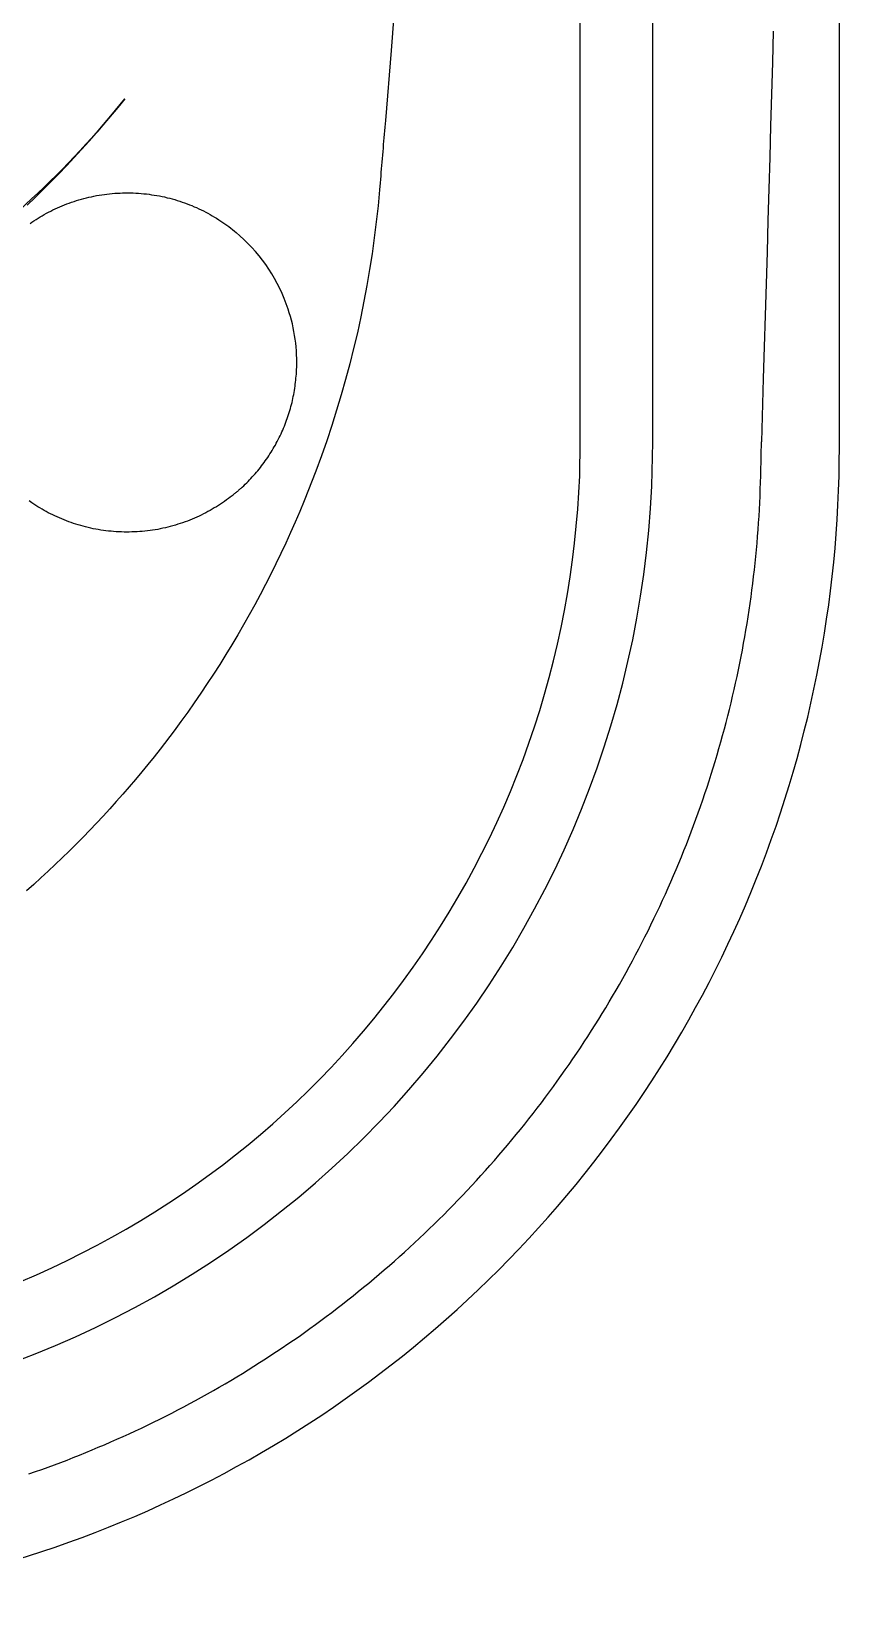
# Model space of a CAD drawing. Extents: x 941 to 1034, y 781 to 934.
# Drawn here: x 1026.15 to 1034.49, y 801.57 to 817.86 of the extents above; entities that cross this region are included whole.
import ezdxf

# ---------------------------------------------------------------- set-up
doc = ezdxf.new("R2010")
doc.units = 0
doc.header["$MEASUREMENT"] = 0
doc.layers.add('1', color=4, linetype='Continuous')

# ---------------------------------------------------------------- blocks, each defined once
blk = doc.blocks.new('ENVOY')
at = {"layer": '1', "color": 3, "linetype": 'Continuous'}
blk.add_line((91.184, 12.055), (91.184, 77.052), dxfattribs=at)
at = {"layer": '1', "color": 4}
blk.add_lwpolyline([(93.109, 77.107, 0.414214), (81.109, 89.107), (12, 89.107, 0.414214), (0, 77.107), (0, 12, 0.414214), (12, 0), (81.109, 0, 0.414214), (93.109, 12)], format="xyb", close=True, dxfattribs=at)
at = {"layer": '1', "color": 3, "linetype": 'Continuous'}
for points in [[(90.434, 12.054), (90.434, 13.147), (90.434, 14.239), (90.434, 15.332), (90.434, 16.425), (90.434, 17.517), (90.434, 18.61), (90.434, 19.703), (90.434, 20.796), (90.434, 21.888), (90.434, 22.981), (90.434, 24.074), (90.434, 25.167), (90.434, 26.259), (90.434, 27.352), (90.434, 28.445), (90.434, 29.538), (90.434, 30.63), (90.434, 31.723), (90.434, 32.816), (90.434, 33.909)], [(92.426, 16.295), (92.417, 15.969), (92.408, 15.643), (92.399, 15.317), (92.39, 14.991), (92.381, 14.666), (92.372, 14.34), (92.362, 14.014), (92.353, 13.688), (92.343, 13.362), (92.334, 13.036), (92.324, 12.71), (92.304, 12.058)], [(84.727, 14.5), (84.81, 14.579), (84.891, 14.659), (84.972, 14.74), (85.052, 14.822), (85.132, 14.905), (85.21, 14.989), (85.288, 15.073), (85.365, 15.158), (85.441, 15.244), (85.516, 15.331), (85.59, 15.419), (85.736, 15.596)], [(85.736, 15.596), (85.68, 15.528), (85.624, 15.46), (85.567, 15.392), (85.509, 15.325), (85.451, 15.258), (85.393, 15.192), (85.333, 15.127), (85.273, 15.062), (85.213, 14.998), (85.152, 14.934), (85.09, 14.871), (85.028, 14.808), (84.965, 14.746), (84.902, 14.685), (84.838, 14.624), (84.773, 14.564), (84.709, 14.504), (84.643, 14.445), (84.511, 14.328)], [(84.756, 14.31), (84.776, 14.324), (84.797, 14.338), (84.818, 14.351), (84.839, 14.364), (84.86, 14.377), (84.881, 14.39), (84.903, 14.402), (84.925, 14.415), (84.948, 14.427), (84.97, 14.438), (84.993, 14.45), (85.017, 14.461), (85.04, 14.471), (85.064, 14.482), (85.087, 14.492), (85.112, 14.502), (85.136, 14.511), (85.16, 14.52), (85.185, 14.529), (85.21, 14.538), (85.235, 14.546), (85.261, 14.553), (85.286, 14.561), (85.312, 14.568), (85.338, 14.574), (85.364, 14.581), (85.39, 14.586), (85.416, 14.592), (85.443, 14.597), (85.469, 14.602), (85.496, 14.606), (85.523, 14.61), (85.549, 14.613), (85.576, 14.616), (85.603, 14.619), (85.631, 14.621), (85.658, 14.623), (85.685, 14.624), (85.712, 14.625), (85.739, 14.626), (85.767, 14.626), (85.794, 14.625), (85.821, 14.625), (85.849, 14.624), (85.876, 14.622), (85.903, 14.62), (85.93, 14.617), (85.957, 14.614), (85.984, 14.611), (86.011, 14.607), (86.038, 14.603), (86.065, 14.599), (86.092, 14.594), (86.119, 14.588), (86.145, 14.583), (86.171, 14.576), (86.198, 14.57), (86.224, 14.563), (86.25, 14.556), (86.275, 14.548), (86.301, 14.54), (86.326, 14.531), (86.352, 14.522), (86.377, 14.513), (86.402, 14.503), (86.426, 14.494), (86.451, 14.483), (86.475, 14.473), (86.499, 14.462), (86.522, 14.45), (86.546, 14.439), (86.569, 14.427), (86.592, 14.415), (86.615, 14.402), (86.637, 14.389), (86.66, 14.376), (86.681, 14.363), (86.703, 14.349), (86.724, 14.335), (86.745, 14.321), (86.766, 14.307), (86.787, 14.292), (86.807, 14.277), (86.827, 14.262), (86.846, 14.247), (86.865, 14.231), (86.884, 14.216), (86.921, 14.184)], [(84.776, 11.428), (84.746, 11.449)], [(86.931, 11.576), (86.946, 11.59), (86.961, 11.604), (86.977, 11.619), (86.992, 11.634), (87.006, 11.649), (87.021, 11.664), (87.036, 11.679), (87.05, 11.695), (87.064, 11.71), (87.078, 11.726), (87.092, 11.743), (87.106, 11.759), (87.12, 11.775), (87.133, 11.792), (87.146, 11.809), (87.159, 11.826), (87.172, 11.843), (87.184, 11.861), (87.197, 11.878), (87.209, 11.896), (87.221, 11.914), (87.232, 11.932), (87.244, 11.95), (87.255, 11.969), (87.266, 11.987), (87.277, 12.006), (87.288, 12.024), (87.298, 12.043), (87.308, 12.062), (87.318, 12.082), (87.328, 12.101), (87.337, 12.12), (87.347, 12.14), (87.355, 12.159), (87.364, 12.179), (87.373, 12.199), (87.381, 12.219), (87.389, 12.239), (87.397, 12.259), (87.404, 12.279), (87.411, 12.299), (87.418, 12.32), (87.425, 12.34), (87.431, 12.361), (87.437, 12.381), (87.443, 12.402), (87.449, 12.422), (87.454, 12.443), (87.46, 12.464), (87.464, 12.484), (87.469, 12.505), (87.473, 12.526), (87.478, 12.546), (87.481, 12.567), (87.485, 12.588), (87.488, 12.609), (87.491, 12.63), (87.494, 12.65), (87.497, 12.671), (87.499, 12.692), (87.501, 12.713), (87.503, 12.733), (87.505, 12.754), (87.507, 12.795)], [(84.745, 1.409), (84.811, 1.432), (84.877, 1.455), (84.942, 1.479), (85.008, 1.503), (85.073, 1.528), (85.138, 1.552), (85.203, 1.578), (85.268, 1.603), (85.332, 1.63), (85.397, 1.656), (85.461, 1.683), (85.525, 1.71), (85.589, 1.738), (85.653, 1.766), (85.717, 1.795), (85.78, 1.823), (85.843, 1.853), (85.906, 1.882), (85.969, 1.912), (86.032, 1.943), (86.095, 1.974), (86.157, 2.005), (86.219, 2.037), (86.281, 2.069), (86.343, 2.101), (86.404, 2.134), (86.465, 2.167), (86.527, 2.201), (86.587, 2.235), (86.648, 2.269), (86.709, 2.304), (86.769, 2.339), (86.829, 2.374), (86.889, 2.41), (86.948, 2.446), (87.008, 2.483), (87.067, 2.52), (87.126, 2.557), (87.185, 2.595), (87.243, 2.633), (87.301, 2.671), (87.359, 2.71), (87.417, 2.749), (87.474, 2.789), (87.532, 2.828), (87.589, 2.869), (87.645, 2.909), (87.702, 2.95), (87.758, 2.991), (87.814, 3.033), (87.87, 3.075), (87.925, 3.117), (87.98, 3.16), (88.035, 3.203), (88.09, 3.246), (88.144, 3.29), (88.198, 3.334), (88.252, 3.378), (88.306, 3.423), (88.359, 3.468), (88.412, 3.513), (88.465, 3.559), (88.517, 3.605), (88.569, 3.651), (88.621, 3.698), (88.673, 3.745), (88.724, 3.792), (88.775, 3.84), (88.826, 3.888), (88.876, 3.936), (88.926, 3.984), (88.976, 4.033), (89.025, 4.082), (89.074, 4.132), (89.123, 4.181), (89.172, 4.232), (89.22, 4.282), (89.268, 4.333), (89.316, 4.384), (89.363, 4.435), (89.41, 4.486), (89.456, 4.538), (89.503, 4.59), (89.549, 4.643), (89.594, 4.696), (89.64, 4.749), (89.685, 4.802), (89.729, 4.855), (89.774, 4.909), (89.818, 4.963), (89.861, 5.018), (89.905, 5.072), (89.948, 5.127), (89.99, 5.182), (90.033, 5.238), (90.075, 5.294), (90.116, 5.35), (90.158, 5.406), (90.198, 5.462), (90.239, 5.519), (90.279, 5.576), (90.319, 5.633), (90.359, 5.691), (90.398, 5.748), (90.436, 5.806), (90.475, 5.865), (90.513, 5.923), (90.551, 5.982), (90.588, 6.041), (90.625, 6.1), (90.661, 6.159), (90.698, 6.219), (90.733, 6.279), (90.769, 6.339), (90.804, 6.399), (90.839, 6.459), (90.873, 6.52), (90.907, 6.581), (90.94, 6.642), (90.974, 6.703), (91.006, 6.765), (91.039, 6.826), (91.071, 6.888), (91.102, 6.95), (91.134, 7.013), (91.164, 7.075), (91.195, 7.138), (91.225, 7.201), (91.255, 7.264), (91.284, 7.327), (91.313, 7.391), (91.341, 7.454), (91.37, 7.518), (91.397, 7.582), (91.425, 7.646), (91.451, 7.71), (91.478, 7.775), (91.504, 7.839), (91.53, 7.904), (91.555, 7.969), (91.58, 8.034), (91.604, 8.099), (91.628, 8.165), (91.652, 8.23), (91.675, 8.296), (91.698, 8.362), (91.721, 8.428), (91.743, 8.494), (91.764, 8.56), (91.785, 8.627), (91.806, 8.693), (91.827, 8.76), (91.847, 8.827), (91.866, 8.894), (91.885, 8.961), (91.904, 9.028), (91.922, 9.095), (91.94, 9.162), (91.957, 9.23), (91.974, 9.297), (91.991, 9.365), (92.007, 9.433), (92.023, 9.5), (92.038, 9.568), (92.053, 9.636), (92.067, 9.705), (92.081, 9.773), (92.095, 9.841), (92.108, 9.909), (92.121, 9.978), (92.133, 10.046), (92.145, 10.115), (92.156, 10.184), (92.167, 10.252), (92.178, 10.321), (92.188, 10.39), (92.197, 10.459), (92.207, 10.528), (92.215, 10.597), (92.224, 10.666), (92.232, 10.735), (92.239, 10.804), (92.246, 10.873), (92.253, 10.943), (92.259, 11.012), (92.265, 11.081), (92.27, 11.151), (92.275, 11.22), (92.28, 11.29), (92.284, 11.359), (92.287, 11.428), (92.29, 11.498), (92.293, 11.567), (92.295, 11.637), (92.297, 11.707), (92.298, 11.778), (92.3, 11.848), (92.301, 11.919), (92.304, 12.058)], [(84.595, 2.564), (84.808, 2.646), (85.018, 2.733), (85.227, 2.824), (85.433, 2.92), (85.638, 3.021), (85.839, 3.126), (86.039, 3.236), (86.235, 3.35), (86.429, 3.468), (86.62, 3.591), (86.807, 3.717), (86.992, 3.848), (87.174, 3.983), (87.353, 4.122), (87.529, 4.265), (87.701, 4.411), (87.87, 4.562), (88.036, 4.716), (88.199, 4.874), (88.358, 5.036), (88.513, 5.201), (88.665, 5.37), (88.813, 5.542), (88.957, 5.718), (89.097, 5.898), (89.234, 6.08), (89.367, 6.266), (89.495, 6.455), (89.619, 6.647), (89.739, 6.841), (89.854, 7.038), (89.964, 7.237), (90.07, 7.438), (90.172, 7.642), (90.269, 7.848), (90.361, 8.057), (90.449, 8.267), (90.531, 8.479), (90.609, 8.693), (90.683, 8.909), (90.751, 9.127), (90.815, 9.347), (90.873, 9.568), (90.927, 9.79), (90.976, 10.013), (91.019, 10.237), (91.058, 10.463), (91.091, 10.688), (91.119, 10.915), (91.142, 11.142), (91.161, 11.37), (91.173, 11.598), (91.184, 12.055)], [(84.66, 3.395), (84.822, 3.464), (84.981, 3.536), (85.139, 3.611), (85.295, 3.688), (85.448, 3.768), (85.6, 3.85), (85.75, 3.935), (85.898, 4.023), (86.043, 4.112), (86.187, 4.204), (86.329, 4.299), (86.468, 4.395), (86.606, 4.494), (86.741, 4.595), (86.875, 4.699), (87.006, 4.804), (87.135, 4.912), (87.262, 5.022), (87.386, 5.134), (87.509, 5.248), (87.629, 5.364), (87.747, 5.482), (87.863, 5.602), (87.977, 5.724), (88.088, 5.848), (88.197, 5.975), (88.304, 6.103), (88.409, 6.233), (88.511, 6.365), (88.612, 6.5), (88.71, 6.637), (88.807, 6.775), (88.901, 6.917), (88.993, 7.06), (89.082, 7.206), (89.17, 7.354), (89.256, 7.504), (89.339, 7.657), (89.419, 7.812), (89.497, 7.969), (89.572, 8.128), (89.645, 8.289), (89.714, 8.451), (89.781, 8.615), (89.844, 8.78), (89.905, 8.947), (89.962, 9.115), (90.016, 9.284), (90.066, 9.454), (90.114, 9.625), (90.158, 9.797), (90.199, 9.969), (90.236, 10.142), (90.271, 10.316), (90.302, 10.49), (90.33, 10.664), (90.355, 10.838), (90.376, 11.013), (90.394, 11.187), (90.409, 11.361), (90.421, 11.534), (90.429, 11.707), (90.434, 12.054)], [(86.931, 11.576), (86.926, 11.572), (86.922, 11.568), (86.918, 11.564), (86.913, 11.561), (86.909, 11.557), (86.904, 11.553), (86.9, 11.549), (86.896, 11.545), (86.891, 11.542), (86.887, 11.538), (86.882, 11.534), (86.878, 11.53), (86.873, 11.527), (86.869, 11.523), (86.864, 11.519), (86.86, 11.516), (86.855, 11.512), (86.851, 11.508), (86.842, 11.501)], [(86.842, 11.501), (86.822, 11.486), (86.803, 11.471), (86.783, 11.457), (86.763, 11.443), (86.743, 11.428), (86.722, 11.415), (86.701, 11.401), (86.68, 11.388), (86.658, 11.375), (86.636, 11.362), (86.614, 11.349), (86.592, 11.337), (86.569, 11.325), (86.547, 11.313), (86.524, 11.302), (86.5, 11.291), (86.477, 11.28), (86.453, 11.269), (86.429, 11.259), (86.405, 11.249), (86.38, 11.24), (86.356, 11.231), (86.331, 11.222), (86.306, 11.214), (86.281, 11.206), (86.256, 11.198), (86.23, 11.19), (86.204, 11.183), (86.179, 11.177), (86.153, 11.171), (86.127, 11.165), (86.1, 11.159), (86.074, 11.154), (86.048, 11.15), (86.021, 11.146), (85.995, 11.142), (85.968, 11.138), (85.941, 11.135), (85.915, 11.133), (85.888, 11.131), (85.861, 11.129), (85.834, 11.127), (85.807, 11.127), (85.78, 11.126), (85.753, 11.126), (85.726, 11.126), (85.7, 11.127), (85.673, 11.128), (85.646, 11.129), (85.619, 11.131), (85.592, 11.134), (85.566, 11.136), (85.539, 11.14), (85.513, 11.143), (85.486, 11.147), (85.46, 11.152), (85.434, 11.156), (85.408, 11.161), (85.382, 11.167), (85.356, 11.173), (85.33, 11.179), (85.305, 11.186), (85.279, 11.193), (85.254, 11.2), (85.229, 11.208), (85.204, 11.216), (85.18, 11.224), (85.155, 11.233), (85.131, 11.242), (85.107, 11.252), (85.083, 11.261), (85.06, 11.272), (85.036, 11.282), (85.013, 11.293), (84.99, 11.304), (84.968, 11.315), (84.945, 11.326), (84.923, 11.338), (84.901, 11.35), (84.88, 11.363), (84.858, 11.375), (84.837, 11.388), (84.816, 11.401), (84.776, 11.428)]]:
    blk.add_lwpolyline(points, dxfattribs=at)
at = {"layer": '1', "color": 2, "linetype": 'Continuous'}
for points in [[(88.949, 22.605), (88.926, 22.243), (88.903, 21.882), (88.88, 21.52), (88.856, 21.158), (88.832, 20.796), (88.807, 20.434), (88.782, 20.073), (88.757, 19.711), (88.731, 19.349), (88.705, 18.988), (88.678, 18.626), (88.651, 18.264), (88.624, 17.903), (88.597, 17.541), (88.569, 17.18), (88.54, 16.818), (88.511, 16.457), (88.482, 16.096), (88.423, 15.373)], [(88.423, 15.373), (88.42, 15.337), (88.417, 15.302), (88.414, 15.266), (88.411, 15.23), (88.408, 15.194), (88.405, 15.158), (88.402, 15.123), (88.399, 15.087), (88.396, 15.051), (88.393, 15.015), (88.39, 14.98), (88.387, 14.944), (88.384, 14.908), (88.381, 14.872), (88.378, 14.837), (88.375, 14.801), (88.372, 14.765), (88.369, 14.729), (88.363, 14.658)], [(88.363, 14.658), (88.348, 14.492), (88.33, 14.327), (88.309, 14.162), (88.286, 13.998), (88.261, 13.834), (88.233, 13.67), (88.202, 13.507), (88.169, 13.345), (88.134, 13.183), (88.096, 13.021), (88.056, 12.86), (88.013, 12.7), (87.968, 12.541), (87.92, 12.382), (87.87, 12.224), (87.818, 12.067), (87.763, 11.911), (87.706, 11.755), (87.585, 11.447)], [(87.585, 11.447), (87.54, 11.337), (87.493, 11.228), (87.445, 11.12), (87.396, 11.012), (87.345, 10.904), (87.294, 10.797), (87.241, 10.691), (87.187, 10.585), (87.132, 10.48), (87.076, 10.376), (87.019, 10.272), (86.96, 10.168), (86.9, 10.066), (86.84, 9.963), (86.778, 9.862), (86.715, 9.761), (86.651, 9.661), (86.585, 9.562), (86.519, 9.463), (86.451, 9.365), (86.383, 9.268), (86.313, 9.171), (86.242, 9.075), (86.098, 8.886)], [(86.098, 8.886), (86.036, 8.807), (85.972, 8.729), (85.909, 8.651), (85.844, 8.574), (85.779, 8.497), (85.713, 8.421), (85.646, 8.345), (85.579, 8.271), (85.511, 8.196), (85.442, 8.123), (85.373, 8.05), (85.303, 7.977), (85.232, 7.906), (85.161, 7.835), (85.089, 7.765), (85.016, 7.695), (84.943, 7.626), (84.869, 7.558), (84.794, 7.49), (84.719, 7.423)]]:
    blk.add_lwpolyline(points, dxfattribs=at)
at = {"layer": '1', "color": 3, "linetype": 'Continuous'}
for start, end in [(18.3668, 48.3686), (357.3604, 18.3668)]:
    blk.add_arc((85.759, 12.876), 1.75, start, end, dxfattribs=at)

msp = doc.modelspace()

# ---------------------------------------------------------------- block references
at = {"layer": '1'}
msp.add_blockref('ENVOY', (941.378, 801.568), dxfattribs=at)

doc.saveas('drawing.dxf')
